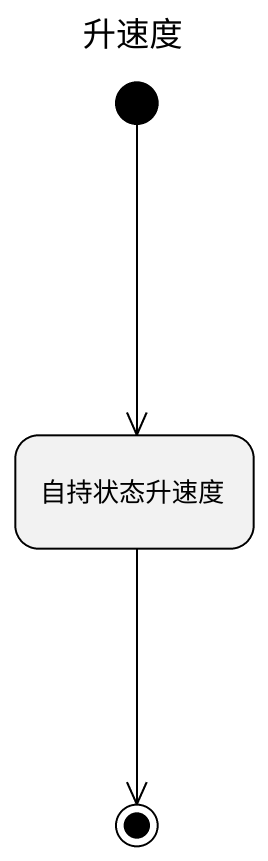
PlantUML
@startuml
title 升速度
hide empty description
state 自持状态升速度
[*] --> 自持状态升速度
自持状态升速度 --> [*]
@enduml
